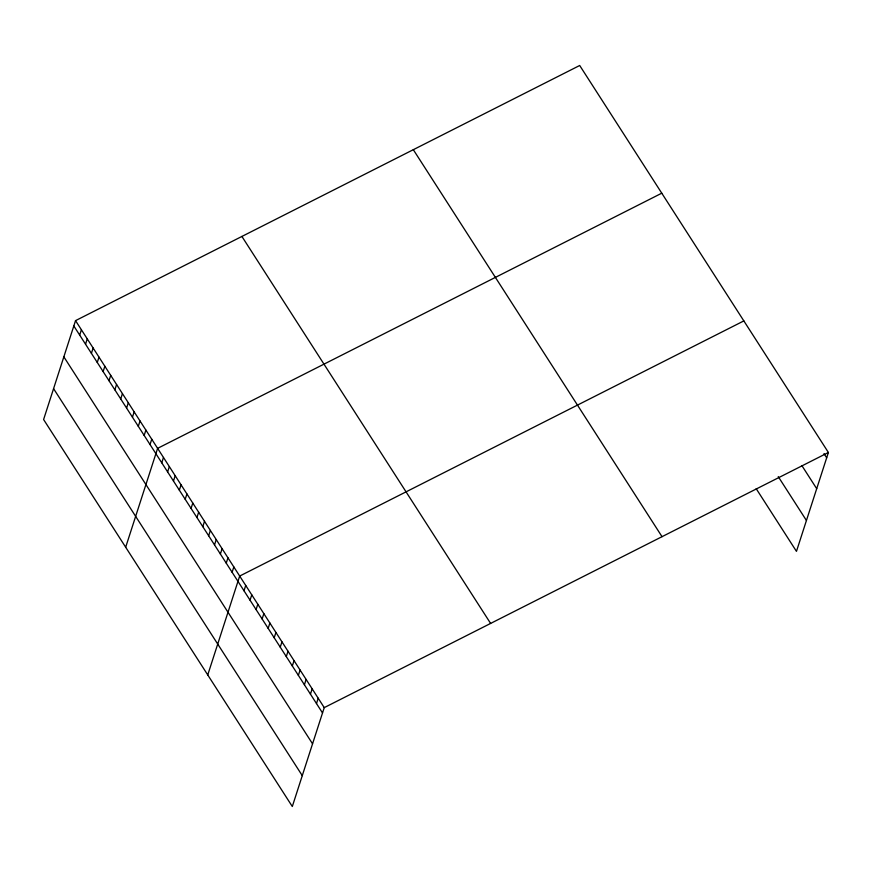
<?xml version="1.0" encoding="UTF-8"?>
<svg xmlns="http://www.w3.org/2000/svg" width="872" height="872" viewBox="0 0 872 872"><rect width="100%" height="100%" fill="white"/><g stroke="black" fill="none" stroke-linecap="round" stroke-linejoin="round"><path stroke-width="1.31" d="M75.537 320.634L43.6 419.519L292.305 806.513L324.242 707.628L828.4 452.481L579.695 65.487L75.537 320.634L324.242 707.628M79.679 335.088L81.401 329.758M85.543 344.211L87.265 338.881M91.407 353.334L93.13 348.004M97.272 362.447L98.983 357.128M103.125 371.57L104.847 366.251M108.989 380.693L110.711 375.374M114.853 389.817L116.576 384.498M120.718 398.94L122.44 393.61M126.582 408.063L128.304 402.733M132.446 417.187L134.157 411.857M138.299 426.31L140.021 420.98M144.163 435.433L145.886 430.103M150.028 444.546L151.75 439.226M125.677 547.224L157.614 448.35L661.761 193.192M161.756 462.792L163.478 457.473M167.62 471.916L169.332 466.596M173.474 481.039L175.196 475.709M179.338 490.162L181.06 484.832M185.202 499.285L186.924 493.955M191.066 508.409L192.788 503.079M196.93 517.521L198.653 512.202M202.795 526.644L204.506 521.325M208.648 535.768L210.37 530.448M214.512 544.891L216.234 539.572M220.376 554.014L222.098 548.684M226.24 563.138L227.963 557.808M232.105 572.261L233.827 566.931M207.743 674.939L239.68 576.054L743.838 320.907M244.007 590.78L245.73 585.45M250.046 600.176L251.768 594.857M256.085 609.572L257.807 604.252M262.123 618.978L263.845 613.648M268.162 628.374L269.884 623.044M274.2 637.77L275.923 632.451M280.25 647.166L281.961 641.847M286.288 656.572L288.011 651.242M292.327 665.968L294.049 660.638M298.366 675.364L300.088 670.045M304.404 684.76L306.127 679.441M310.443 694.167L312.165 688.836M316.482 703.562L318.204 698.232M828.4 452.481L796.463 551.366L756.198 488.702M823.996 453.625L826.678 457.811M801.946 465.703L816.704 488.68M778.249 476.624L806.437 520.486M413.317 149.69L662.033 536.683M241.904 236.443L490.62 623.436M73.815 325.965L322.531 712.958M63.841 356.833L312.558 743.827M53.574 388.65L302.279 775.644"/></g></svg>
